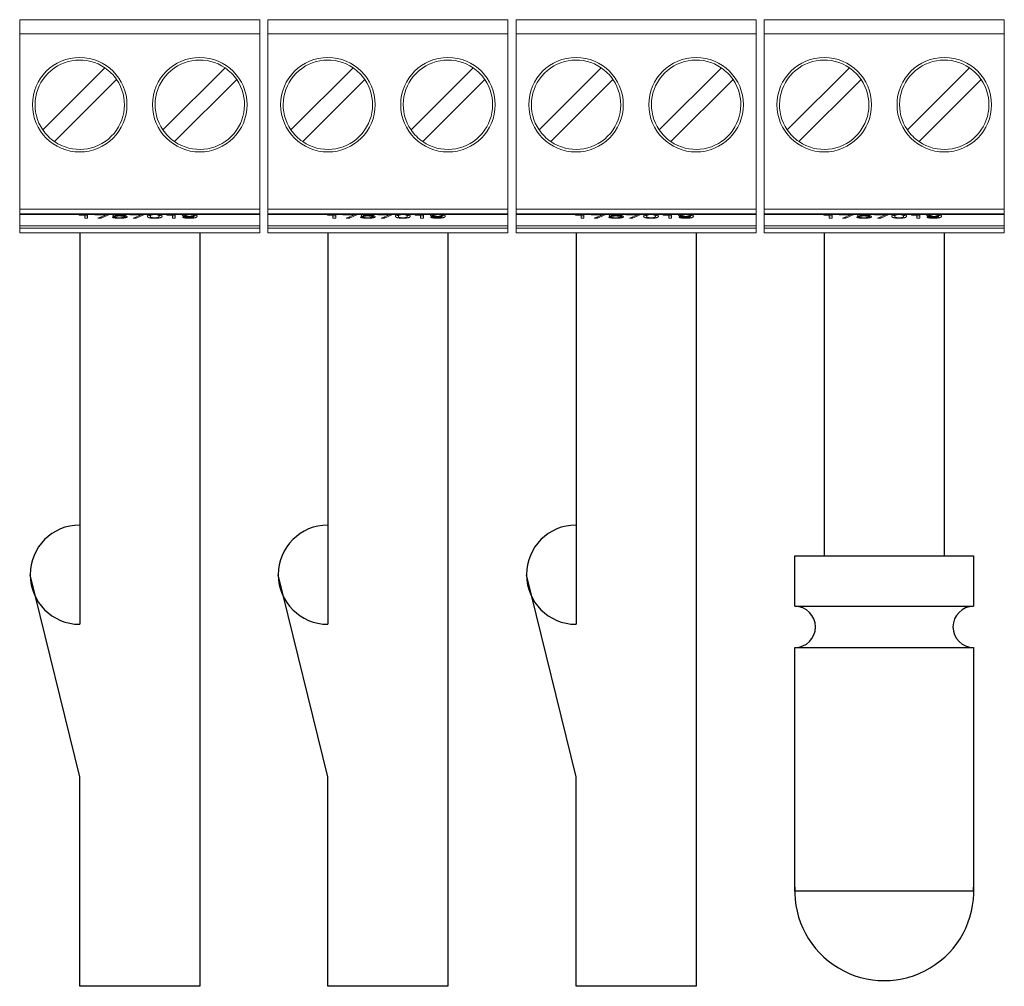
# Model space of a CAD drawing. Header units: millimetres. Extents: x -118 to 1430, y 370 to 641.
# Drawn here: x 914.77 to 956.43, y 422.08 to 463 of the extents above; entities that cross this region are included whole.
import ezdxf

# ---------------------------------------------------------------- set-up
doc = ezdxf.new("R2010")
doc.units = ezdxf.units.MM
doc.layers.add('TANGENT EDGES', color=7, linetype='Continuous', lineweight=0)
doc.layers.add('VISIBLE', color=7, linetype='Continuous', lineweight=0)

msp = doc.modelspace()

# ---------------------------------------------------------------- linework, layer by layer
for p, q in [((917.315, 453.97), (917.315, 437.406)), ((922.395, 453.97), (922.395, 422.078)), ((927.815, 453.97), (927.815, 437.406)), ((932.895, 453.97), (932.895, 422.078)), ((938.315, 453.97), (938.315, 437.406)), ((943.395, 453.97), (943.395, 422.078)), ((948.815, 453.97), (948.815, 440.305)), ((953.895, 453.97), (953.895, 440.305)), ((947.573, 438.167), (947.573, 440.305)), ((947.573, 440.305), (955.137, 440.305)), ((955.137, 440.305), (955.137, 438.167)), ((917.315, 430.951), (915.216, 439.505)), ((927.815, 430.951), (925.716, 439.505)), ((938.315, 430.951), (936.216, 439.505)), ((947.573, 438.167), (955.137, 438.167)), ((947.573, 426.106), (947.573, 436.418)), ((947.573, 436.418), (955.137, 436.418)), ((955.137, 436.418), (955.137, 426.106)), ((917.315, 422.078), (917.315, 430.951)), ((927.815, 422.078), (927.815, 430.951)), ((938.315, 422.078), (938.315, 430.951)), ((955.137, 426.106), (947.573, 426.106)), ((922.395, 422.078), (917.315, 422.078)), ((932.895, 422.078), (927.815, 422.078)), ((943.395, 422.078), (938.315, 422.078))]:
    msp.add_line(p, q)
for centre, radius, start, end in [((917.315, 439.505), 2.099, 90, 270), ((927.815, 439.505), 2.099, 90, 270), ((938.315, 439.505), 2.099, 90, 270), ((947.573, 437.292), 0.874, 270, 90), ((955.137, 437.292), 0.874, 90, 270), ((951.355, 426.106), 3.786, 177.4562, 2.5438)]:
    msp.add_arc(centre, radius, start, end)
at = {"layer": 'TANGENT EDGES'}
for p, q in [((924.935, 462.4), (914.775, 462.4)), ((935.435, 462.4), (925.275, 462.4)), ((945.935, 462.4), (935.775, 462.4)), ((956.435, 462.4), (946.275, 462.4)), ((914.775, 454.974), (924.935, 454.974)), ((925.275, 454.974), (935.435, 454.974)), ((935.775, 454.974), (945.935, 454.974)), ((946.275, 454.974), (956.435, 454.974)), ((924.935, 454.774), (914.775, 454.774)), ((918.787, 454.608), (918.787, 454.643)), ((918.991, 454.691), (918.991, 454.709)), ((918.994, 454.596), (918.994, 454.613)), ((919.137, 454.681), (919.137, 454.705)), ((919.231, 454.613), (919.231, 454.695)), ((920.349, 454.736), (920.349, 454.75)), ((920.486, 454.596), (920.486, 454.613)), ((920.623, 454.736), (920.623, 454.75)), ((921.737, 454.673), (921.737, 454.75)), ((921.761, 454.607), (921.761, 454.637)), ((921.829, 454.74), (921.829, 454.75)), ((921.938, 454.657), (921.938, 454.674)), ((921.942, 454.596), (921.942, 454.613)), ((922.1, 454.736), (922.1, 454.75)), ((935.435, 454.774), (925.275, 454.774)), ((929.287, 454.608), (929.287, 454.643)), ((929.491, 454.691), (929.491, 454.709)), ((929.494, 454.596), (929.494, 454.613)), ((929.637, 454.681), (929.637, 454.705)), ((929.731, 454.613), (929.731, 454.695)), ((930.849, 454.736), (930.849, 454.75)), ((930.986, 454.596), (930.986, 454.613)), ((931.123, 454.736), (931.123, 454.75)), ((932.237, 454.673), (932.237, 454.75)), ((932.261, 454.607), (932.261, 454.637)), ((932.329, 454.74), (932.329, 454.75)), ((932.438, 454.657), (932.438, 454.674)), ((932.442, 454.596), (932.442, 454.613)), ((932.6, 454.736), (932.6, 454.75)), ((945.935, 454.774), (935.775, 454.774)), ((939.787, 454.608), (939.787, 454.643)), ((939.991, 454.691), (939.991, 454.709)), ((939.994, 454.596), (939.994, 454.613)), ((940.137, 454.681), (940.137, 454.705)), ((940.231, 454.613), (940.231, 454.695)), ((941.349, 454.736), (941.349, 454.75)), ((941.486, 454.596), (941.486, 454.613)), ((941.623, 454.736), (941.623, 454.75)), ((942.737, 454.673), (942.737, 454.75)), ((942.761, 454.607), (942.761, 454.637)), ((942.829, 454.74), (942.829, 454.75)), ((942.938, 454.657), (942.938, 454.674)), ((942.942, 454.596), (942.942, 454.613)), ((943.1, 454.736), (943.1, 454.75)), ((956.435, 454.774), (946.275, 454.774)), ((950.287, 454.608), (950.287, 454.643)), ((950.491, 454.691), (950.491, 454.709)), ((950.494, 454.596), (950.494, 454.613)), ((950.637, 454.681), (950.637, 454.705)), ((950.731, 454.613), (950.731, 454.695)), ((951.849, 454.736), (951.849, 454.75)), ((951.986, 454.596), (951.986, 454.613)), ((952.123, 454.736), (952.123, 454.75)), ((953.237, 454.673), (953.237, 454.75)), ((953.261, 454.607), (953.261, 454.637)), ((953.329, 454.74), (953.329, 454.75)), ((953.438, 454.657), (953.438, 454.674)), ((953.442, 454.596), (953.442, 454.613)), ((953.6, 454.736), (953.6, 454.75)), ((924.935, 454.17), (914.775, 454.17)), ((935.435, 454.17), (925.275, 454.17)), ((945.935, 454.17), (935.775, 454.17)), ((956.435, 454.17), (946.275, 454.17))]:
    msp.add_line(p, q, dxfattribs=at)
at = {"layer": 'VISIBLE'}
for p, q in [((914.775, 463), (924.935, 463)), ((914.775, 463), (914.775, 462.4)), ((924.935, 463), (924.935, 462.4)), ((925.275, 463), (935.435, 463)), ((925.275, 463), (925.275, 462.4)), ((935.435, 463), (935.435, 462.4)), ((935.775, 463), (945.935, 463)), ((935.775, 463), (935.775, 462.4)), ((945.935, 463), (945.935, 462.4)), ((946.275, 463), (956.435, 463)), ((946.275, 463), (946.275, 462.4)), ((956.435, 463), (956.435, 462.4)), ((914.775, 454.974), (914.775, 462.4)), ((924.935, 454.974), (924.935, 462.4)), ((925.275, 454.974), (925.275, 462.4)), ((935.435, 454.974), (935.435, 462.4)), ((935.775, 454.974), (935.775, 462.4)), ((945.935, 454.974), (945.935, 462.4)), ((946.275, 454.974), (946.275, 462.4)), ((956.435, 454.974), (956.435, 462.4)), ((915.753, 458.333), (918.382, 460.962)), ((923.462, 460.962), (920.833, 458.333)), ((926.253, 458.333), (928.882, 460.962)), ((933.962, 460.962), (931.333, 458.333)), ((936.753, 458.333), (939.382, 460.962)), ((944.462, 460.962), (941.833, 458.333)), ((947.253, 458.333), (949.882, 460.962)), ((954.962, 460.962), (952.333, 458.333)), ((918.877, 460.467), (916.248, 457.838)), ((921.328, 457.838), (923.957, 460.467)), ((929.377, 460.467), (926.748, 457.838)), ((931.828, 457.838), (934.457, 460.467)), ((939.877, 460.467), (937.248, 457.838)), ((942.328, 457.838), (944.957, 460.467)), ((950.377, 460.467), (947.748, 457.838)), ((952.828, 457.838), (955.457, 460.467)), ((914.775, 454.774), (914.775, 454.974)), ((924.935, 454.774), (924.935, 454.974)), ((925.275, 454.774), (925.275, 454.974)), ((935.435, 454.774), (935.435, 454.974)), ((935.775, 454.774), (935.775, 454.974)), ((945.935, 454.774), (945.935, 454.974)), ((946.275, 454.774), (946.275, 454.974)), ((956.435, 454.774), (956.435, 454.974)), ((914.775, 454.774), (914.775, 454.75)), ((914.775, 454.75), (924.935, 454.75)), ((914.775, 454.27), (914.775, 454.75)), ((917.296, 454.721), (917.296, 454.738)), ((917.526, 454.729), (917.526, 454.75)), ((917.526, 454.599), (917.526, 454.729)), ((917.526, 454.698), (917.648, 454.698)), ((917.648, 454.599), (917.526, 454.599)), ((917.648, 454.75), (917.648, 454.599)), ((917.954, 454.745), (917.954, 454.75)), ((918.443, 454.745), (917.954, 454.745)), ((918.087, 454.599), (918.443, 454.745)), ((918.224, 454.599), (918.087, 454.599)), ((918.572, 454.75), (918.224, 454.599)), ((918.224, 454.599), (918.224, 454.655)), ((918.443, 454.745), (918.443, 454.75)), ((918.572, 454.75), (918.572, 454.75)), ((918.688, 454.643), (918.815, 454.643)), ((918.722, 454.677), (918.756, 454.75)), ((918.819, 454.677), (918.722, 454.677)), ((918.819, 454.677), (918.819, 454.75)), ((918.846, 454.699), (918.846, 454.75)), ((918.867, 454.745), (918.846, 454.699)), ((918.867, 454.745), (918.867, 454.75)), ((919.274, 454.745), (918.867, 454.745)), ((919.193, 454.653), (919.193, 454.7)), ((919.274, 454.75), (919.274, 454.745)), ((919.437, 454.745), (919.437, 454.75)), ((919.927, 454.745), (919.437, 454.745)), ((919.571, 454.599), (919.927, 454.745)), ((919.708, 454.599), (919.571, 454.599)), ((920.055, 454.75), (919.708, 454.599)), ((919.708, 454.599), (919.708, 454.655)), ((919.927, 454.745), (919.927, 454.75)), ((920.055, 454.75), (920.055, 454.75)), ((920.302, 454.682), (920.302, 454.75)), ((920.67, 454.682), (920.67, 454.75)), ((921.005, 454.721), (921.005, 454.738)), ((921.234, 454.729), (921.234, 454.75)), ((921.234, 454.599), (921.234, 454.729)), ((921.234, 454.698), (921.357, 454.698)), ((921.357, 454.599), (921.234, 454.599)), ((921.357, 454.75), (921.357, 454.599)), ((921.671, 454.637), (921.797, 454.637)), ((921.782, 454.712), (921.782, 454.75)), ((922.156, 454.675), (922.156, 454.692)), ((922.157, 454.692), (922.157, 454.75)), ((922.18, 454.75), (922.194, 454.747)), ((924.935, 454.774), (924.935, 454.75)), ((924.935, 454.27), (924.935, 454.75)), ((925.275, 454.774), (925.275, 454.75)), ((925.275, 454.75), (935.435, 454.75)), ((925.275, 454.27), (925.275, 454.75)), ((927.796, 454.721), (927.796, 454.738)), ((928.026, 454.729), (928.026, 454.75)), ((928.026, 454.599), (928.026, 454.729)), ((928.026, 454.698), (928.148, 454.698)), ((928.148, 454.599), (928.026, 454.599)), ((928.148, 454.75), (928.148, 454.599)), ((928.454, 454.745), (928.454, 454.75)), ((928.943, 454.745), (928.454, 454.745)), ((928.587, 454.599), (928.943, 454.745)), ((928.724, 454.599), (928.587, 454.599)), ((929.072, 454.75), (928.724, 454.599)), ((928.724, 454.599), (928.724, 454.655)), ((928.943, 454.745), (928.943, 454.75)), ((929.072, 454.75), (929.072, 454.75)), ((929.188, 454.643), (929.315, 454.643)), ((929.222, 454.677), (929.256, 454.75)), ((929.319, 454.677), (929.222, 454.677)), ((929.319, 454.677), (929.319, 454.75)), ((929.346, 454.699), (929.346, 454.75)), ((929.367, 454.745), (929.346, 454.699)), ((929.367, 454.745), (929.367, 454.75)), ((929.774, 454.745), (929.367, 454.745)), ((929.693, 454.653), (929.693, 454.7)), ((929.774, 454.75), (929.774, 454.745)), ((929.937, 454.745), (929.937, 454.75)), ((930.427, 454.745), (929.937, 454.745)), ((930.071, 454.599), (930.427, 454.745)), ((930.208, 454.599), (930.071, 454.599)), ((930.555, 454.75), (930.208, 454.599)), ((930.208, 454.599), (930.208, 454.655)), ((930.427, 454.745), (930.427, 454.75)), ((930.555, 454.75), (930.555, 454.75)), ((930.802, 454.682), (930.802, 454.75)), ((931.17, 454.682), (931.17, 454.75)), ((931.505, 454.721), (931.505, 454.738)), ((931.734, 454.729), (931.734, 454.75)), ((931.734, 454.599), (931.734, 454.729)), ((931.734, 454.698), (931.857, 454.698)), ((931.857, 454.599), (931.734, 454.599)), ((931.857, 454.75), (931.857, 454.599)), ((932.171, 454.637), (932.297, 454.637)), ((932.282, 454.712), (932.282, 454.75)), ((932.656, 454.675), (932.656, 454.692)), ((932.657, 454.692), (932.657, 454.75)), ((932.68, 454.75), (932.694, 454.747)), ((935.435, 454.774), (935.435, 454.75)), ((935.435, 454.27), (935.435, 454.75)), ((935.775, 454.774), (935.775, 454.75)), ((935.775, 454.75), (945.935, 454.75)), ((935.775, 454.27), (935.775, 454.75)), ((938.296, 454.721), (938.296, 454.738)), ((938.526, 454.729), (938.526, 454.75)), ((938.526, 454.599), (938.526, 454.729)), ((938.526, 454.698), (938.648, 454.698)), ((938.648, 454.599), (938.526, 454.599)), ((938.648, 454.75), (938.648, 454.599)), ((938.954, 454.745), (938.954, 454.75)), ((939.443, 454.745), (938.954, 454.745)), ((939.087, 454.599), (939.443, 454.745)), ((939.224, 454.599), (939.087, 454.599)), ((939.572, 454.75), (939.224, 454.599)), ((939.224, 454.599), (939.224, 454.655)), ((939.443, 454.745), (939.443, 454.75)), ((939.572, 454.75), (939.572, 454.75)), ((939.688, 454.643), (939.815, 454.643)), ((939.722, 454.677), (939.756, 454.75)), ((939.819, 454.677), (939.722, 454.677)), ((939.819, 454.677), (939.819, 454.75)), ((939.846, 454.699), (939.846, 454.75)), ((939.867, 454.745), (939.846, 454.699)), ((939.867, 454.745), (939.867, 454.75)), ((940.274, 454.745), (939.867, 454.745)), ((940.193, 454.653), (940.193, 454.7)), ((940.274, 454.75), (940.274, 454.745)), ((940.437, 454.745), (940.437, 454.75)), ((940.927, 454.745), (940.437, 454.745)), ((940.571, 454.599), (940.927, 454.745)), ((940.708, 454.599), (940.571, 454.599)), ((941.055, 454.75), (940.708, 454.599)), ((940.708, 454.599), (940.708, 454.655)), ((940.927, 454.745), (940.927, 454.75)), ((941.055, 454.75), (941.055, 454.75)), ((941.302, 454.682), (941.302, 454.75)), ((941.67, 454.682), (941.67, 454.75)), ((942.005, 454.721), (942.005, 454.738)), ((942.234, 454.729), (942.234, 454.75)), ((942.234, 454.599), (942.234, 454.729)), ((942.234, 454.698), (942.357, 454.698)), ((942.357, 454.599), (942.234, 454.599)), ((942.357, 454.75), (942.357, 454.599)), ((942.671, 454.637), (942.797, 454.637)), ((942.782, 454.712), (942.782, 454.75)), ((943.156, 454.675), (943.156, 454.692)), ((943.157, 454.692), (943.157, 454.75)), ((943.18, 454.75), (943.194, 454.747)), ((945.935, 454.774), (945.935, 454.75)), ((945.935, 454.27), (945.935, 454.75)), ((946.275, 454.774), (946.275, 454.75)), ((946.275, 454.75), (956.435, 454.75)), ((946.275, 454.27), (946.275, 454.75)), ((948.796, 454.721), (948.796, 454.738)), ((949.026, 454.729), (949.026, 454.75)), ((949.026, 454.599), (949.026, 454.729)), ((949.026, 454.698), (949.148, 454.698)), ((949.148, 454.599), (949.026, 454.599)), ((949.148, 454.75), (949.148, 454.599)), ((949.454, 454.745), (949.454, 454.75)), ((949.943, 454.745), (949.454, 454.745)), ((949.587, 454.599), (949.943, 454.745)), ((949.724, 454.599), (949.587, 454.599)), ((950.072, 454.75), (949.724, 454.599)), ((949.724, 454.599), (949.724, 454.655)), ((949.943, 454.745), (949.943, 454.75)), ((950.072, 454.75), (950.072, 454.75)), ((950.188, 454.643), (950.315, 454.643)), ((950.222, 454.677), (950.256, 454.75)), ((950.319, 454.677), (950.222, 454.677)), ((950.319, 454.677), (950.319, 454.75)), ((950.346, 454.699), (950.346, 454.75)), ((950.367, 454.745), (950.346, 454.699)), ((950.367, 454.745), (950.367, 454.75)), ((950.774, 454.745), (950.367, 454.745)), ((950.693, 454.653), (950.693, 454.7)), ((950.774, 454.75), (950.774, 454.745)), ((950.937, 454.745), (950.937, 454.75)), ((951.427, 454.745), (950.937, 454.745)), ((951.071, 454.599), (951.427, 454.745)), ((951.208, 454.599), (951.071, 454.599)), ((951.555, 454.75), (951.208, 454.599)), ((951.208, 454.599), (951.208, 454.655)), ((951.427, 454.745), (951.427, 454.75)), ((951.555, 454.75), (951.555, 454.75)), ((951.802, 454.682), (951.802, 454.75)), ((952.17, 454.682), (952.17, 454.75)), ((952.505, 454.721), (952.505, 454.738)), ((952.734, 454.729), (952.734, 454.75)), ((952.734, 454.599), (952.734, 454.729)), ((952.734, 454.698), (952.857, 454.698)), ((952.857, 454.599), (952.734, 454.599)), ((952.857, 454.75), (952.857, 454.599)), ((953.171, 454.637), (953.297, 454.637)), ((953.282, 454.712), (953.282, 454.75)), ((953.656, 454.675), (953.656, 454.692)), ((953.657, 454.692), (953.657, 454.75)), ((953.68, 454.75), (953.694, 454.747)), ((956.435, 454.774), (956.435, 454.75)), ((956.435, 454.27), (956.435, 454.75)), ((914.775, 454.27), (914.775, 454.17)), ((924.935, 454.27), (914.775, 454.27)), ((914.775, 454.17), (914.775, 453.97)), ((924.935, 454.27), (924.935, 454.17)), ((924.935, 454.17), (924.935, 453.97)), ((925.275, 454.27), (925.275, 454.17)), ((935.435, 454.27), (925.275, 454.27)), ((925.275, 454.17), (925.275, 453.97)), ((935.435, 454.27), (935.435, 454.17)), ((935.435, 454.17), (935.435, 453.97)), ((935.775, 454.27), (935.775, 454.17)), ((945.935, 454.27), (935.775, 454.27)), ((935.775, 454.17), (935.775, 453.97)), ((945.935, 454.27), (945.935, 454.17)), ((945.935, 454.17), (945.935, 453.97)), ((946.275, 454.27), (946.275, 454.17)), ((956.435, 454.27), (946.275, 454.27)), ((946.275, 454.17), (946.275, 453.97)), ((956.435, 454.27), (956.435, 454.17)), ((956.435, 454.17), (956.435, 453.97)), ((924.935, 453.97), (914.775, 453.97)), ((935.435, 453.97), (925.275, 453.97)), ((945.935, 453.97), (935.775, 453.97)), ((956.435, 453.97), (946.275, 453.97))]:
    msp.add_line(p, q, dxfattribs=at)
for centre, radius, start, end in [((917.315, 459.4), 2, 90, 270), ((917.315, 459.4), 1.891, 55.6635, 135), ((917.315, 459.4), 2, 270, 90), ((922.395, 459.4), 2, 90, 270), ((922.395, 459.4), 1.891, 55.6635, 135), ((922.395, 459.4), 2, 270, 90), ((927.815, 459.4), 2, 90, 270), ((927.815, 459.4), 1.891, 55.6635, 135), ((927.815, 459.4), 2, 270, 90), ((932.895, 459.4), 2, 90, 270), ((932.895, 459.4), 1.891, 55.6635, 135), ((932.895, 459.4), 2, 270, 90), ((938.315, 459.4), 2, 90, 270), ((938.315, 459.4), 1.891, 55.6635, 135), ((938.315, 459.4), 2, 270, 90), ((943.395, 459.4), 2, 90, 270), ((943.395, 459.4), 1.891, 55.6635, 135), ((943.395, 459.4), 2, 270, 90), ((948.815, 459.4), 2, 90, 270), ((948.815, 459.4), 1.891, 55.6635, 135), ((948.815, 459.4), 2, 270, 90), ((953.895, 459.4), 2, 90, 270), ((953.895, 459.4), 1.891, 55.6635, 135), ((953.895, 459.4), 2, 270, 90), ((917.315, 459.4), 1.891, 34.3365, 55.6635), ((922.395, 459.4), 1.891, 34.3365, 55.6635), ((927.815, 459.4), 1.891, 34.3365, 55.6635), ((932.895, 459.4), 1.891, 34.3365, 55.6635), ((938.315, 459.4), 1.891, 34.3365, 55.6635), ((943.395, 459.4), 1.891, 34.3365, 55.6635), ((948.815, 459.4), 1.891, 34.3365, 55.6635), ((953.895, 459.4), 1.891, 34.3365, 55.6635), ((917.315, 459.4), 1.891, 135, 214.3365), ((917.315, 459.4), 1.891, 315, 34.3365), ((922.395, 459.4), 1.891, 135, 214.3365), ((922.395, 459.4), 1.891, 315, 34.3365), ((927.815, 459.4), 1.891, 135, 214.3365), ((927.815, 459.4), 1.891, 315, 34.3365), ((932.895, 459.4), 1.891, 135, 214.3365), ((932.895, 459.4), 1.891, 315, 34.3365), ((938.315, 459.4), 1.891, 135, 214.3365), ((938.315, 459.4), 1.891, 315, 34.3365), ((943.395, 459.4), 1.891, 135, 214.3365), ((943.395, 459.4), 1.891, 315, 34.3365), ((948.815, 459.4), 1.891, 135, 214.3365), ((948.815, 459.4), 1.891, 315, 34.3365), ((953.895, 459.4), 1.891, 135, 214.3365), ((953.895, 459.4), 1.891, 315, 34.3365), ((917.315, 459.4), 1.891, 214.3365, 235.6635), ((922.395, 459.4), 1.891, 214.3365, 235.6635), ((927.815, 459.4), 1.891, 214.3365, 235.6635), ((932.895, 459.4), 1.891, 214.3365, 235.6635), ((938.315, 459.4), 1.891, 214.3365, 235.6635), ((943.395, 459.4), 1.891, 214.3365, 235.6635), ((948.815, 459.4), 1.891, 214.3365, 235.6635), ((953.895, 459.4), 1.891, 214.3365, 235.6635), ((917.315, 459.4), 1.891, 235.6635, 315), ((922.395, 459.4), 1.891, 235.6635, 315), ((927.815, 459.4), 1.891, 235.6635, 315), ((932.895, 459.4), 1.891, 235.6635, 315), ((938.315, 459.4), 1.891, 235.6635, 315), ((943.395, 459.4), 1.891, 235.6635, 315), ((948.815, 459.4), 1.891, 235.6635, 315), ((953.895, 459.4), 1.891, 235.6635, 315)]:
    msp.add_arc(centre, radius, start, end, dxfattribs=at)
for points in [[(917.296, 454.738), (917.441, 454.738), (917.506, 454.75)], [(917.526, 454.729), (917.451, 454.721), (917.296, 454.721)], [(918.787, 454.608), (918.701, 454.62), (918.688, 454.643)], [(918.994, 454.596), (918.873, 454.596), (918.787, 454.608)], [(918.815, 454.643), (918.825, 454.628), (918.875, 454.62)], [(918.991, 454.691), (918.889, 454.691), (918.819, 454.677)], [(918.846, 454.699), (918.917, 454.709), (919.024, 454.709)], [(918.875, 454.62), (918.925, 454.613), (918.994, 454.613)], [(919.137, 454.681), (919.081, 454.691), (918.991, 454.691)], [(918.994, 454.613), (919.083, 454.613), (919.138, 454.625)], [(919.231, 454.613), (919.142, 454.596), (918.994, 454.596)], [(919.024, 454.709), (919.143, 454.709), (919.231, 454.694)], [(919.193, 454.653), (919.193, 454.671), (919.137, 454.681)], [(919.138, 454.625), (919.193, 454.636), (919.193, 454.653)], [(919.231, 454.694), (919.32, 454.68), (919.32, 454.655)], [(919.32, 454.655), (919.32, 454.63), (919.231, 454.613)], [(920.175, 454.682), (920.175, 454.729), (920.268, 454.75)], [(920.486, 454.596), (920.175, 454.596), (920.175, 454.682)], [(920.302, 454.706), (920.244, 454.715), (920.213, 454.731)], [(920.349, 454.736), (920.302, 454.72), (920.302, 454.682)], [(920.302, 454.682), (920.302, 454.643), (920.349, 454.628)], [(920.446, 454.75), (920.385, 454.747), (920.349, 454.736)], [(920.349, 454.628), (920.396, 454.613), (920.486, 454.613)], [(920.797, 454.682), (920.797, 454.596), (920.486, 454.596)], [(920.486, 454.613), (920.576, 454.613), (920.623, 454.628)], [(920.623, 454.736), (920.587, 454.747), (920.526, 454.75)], [(920.67, 454.682), (920.67, 454.72), (920.623, 454.736)], [(920.623, 454.628), (920.67, 454.643), (920.67, 454.682)], [(920.759, 454.731), (920.728, 454.715), (920.67, 454.706)], [(920.703, 454.75), (920.797, 454.729), (920.797, 454.682)], [(921.005, 454.738), (921.149, 454.738), (921.215, 454.75)], [(921.234, 454.729), (921.16, 454.721), (921.005, 454.721)], [(921.655, 454.711), (921.655, 454.734), (921.731, 454.75)], [(921.737, 454.673), (921.655, 454.688), (921.655, 454.711)], [(921.761, 454.607), (921.686, 454.617), (921.671, 454.637)], [(921.938, 454.657), (921.819, 454.657), (921.737, 454.673)], [(921.942, 454.596), (921.835, 454.596), (921.761, 454.607)], [(921.829, 454.74), (921.782, 454.729), (921.782, 454.712)], [(921.782, 454.712), (921.782, 454.695), (921.83, 454.685)], [(921.797, 454.637), (921.813, 454.613), (921.95, 454.613)], [(921.914, 454.75), (921.863, 454.748), (921.829, 454.74)], [(921.83, 454.685), (921.878, 454.674), (921.96, 454.674)], [(922.156, 454.675), (922.061, 454.657), (921.938, 454.657)], [(922.28, 454.687), (922.28, 454.596), (921.942, 454.596)], [(921.95, 454.613), (922.037, 454.613), (922.091, 454.629)], [(921.96, 454.674), (922.061, 454.674), (922.157, 454.692)], [(922.1, 454.736), (922.059, 454.747), (921.997, 454.75)], [(922.091, 454.629), (922.145, 454.645), (922.156, 454.675)], [(922.157, 454.692), (922.155, 454.721), (922.1, 454.736)], [(922.238, 454.733), (922.208, 454.718), (922.157, 454.709)], [(922.194, 454.747), (922.28, 454.726), (922.28, 454.687)], [(927.796, 454.738), (927.941, 454.738), (928.006, 454.75)], [(928.026, 454.729), (927.951, 454.721), (927.796, 454.721)], [(929.287, 454.608), (929.201, 454.62), (929.188, 454.643)], [(929.494, 454.596), (929.373, 454.596), (929.287, 454.608)], [(929.315, 454.643), (929.325, 454.628), (929.375, 454.62)], [(929.491, 454.691), (929.389, 454.691), (929.319, 454.677)], [(929.346, 454.699), (929.417, 454.709), (929.524, 454.709)], [(929.375, 454.62), (929.425, 454.613), (929.494, 454.613)], [(929.637, 454.681), (929.581, 454.691), (929.491, 454.691)], [(929.494, 454.613), (929.583, 454.613), (929.638, 454.625)], [(929.731, 454.613), (929.642, 454.596), (929.494, 454.596)], [(929.524, 454.709), (929.643, 454.709), (929.731, 454.694)], [(929.693, 454.653), (929.693, 454.671), (929.637, 454.681)], [(929.638, 454.625), (929.693, 454.636), (929.693, 454.653)], [(929.731, 454.694), (929.82, 454.68), (929.82, 454.655)], [(929.82, 454.655), (929.82, 454.63), (929.731, 454.613)], [(930.675, 454.682), (930.675, 454.729), (930.768, 454.75)], [(930.986, 454.596), (930.675, 454.596), (930.675, 454.682)], [(930.802, 454.706), (930.744, 454.715), (930.713, 454.731)], [(930.849, 454.736), (930.802, 454.72), (930.802, 454.682)], [(930.802, 454.682), (930.802, 454.643), (930.849, 454.628)], [(930.946, 454.75), (930.885, 454.747), (930.849, 454.736)], [(930.849, 454.628), (930.896, 454.613), (930.986, 454.613)], [(931.297, 454.682), (931.297, 454.596), (930.986, 454.596)], [(930.986, 454.613), (931.076, 454.613), (931.123, 454.628)], [(931.123, 454.736), (931.087, 454.747), (931.026, 454.75)], [(931.17, 454.682), (931.17, 454.72), (931.123, 454.736)], [(931.123, 454.628), (931.17, 454.643), (931.17, 454.682)], [(931.259, 454.731), (931.228, 454.715), (931.17, 454.706)], [(931.203, 454.75), (931.297, 454.729), (931.297, 454.682)], [(931.505, 454.738), (931.649, 454.738), (931.715, 454.75)], [(931.734, 454.729), (931.66, 454.721), (931.505, 454.721)], [(932.155, 454.711), (932.155, 454.734), (932.231, 454.75)], [(932.237, 454.673), (932.155, 454.688), (932.155, 454.711)], [(932.261, 454.607), (932.186, 454.617), (932.171, 454.637)], [(932.438, 454.657), (932.319, 454.657), (932.237, 454.673)], [(932.442, 454.596), (932.335, 454.596), (932.261, 454.607)], [(932.329, 454.74), (932.282, 454.729), (932.282, 454.712)], [(932.282, 454.712), (932.282, 454.695), (932.33, 454.685)], [(932.297, 454.637), (932.313, 454.613), (932.45, 454.613)], [(932.414, 454.75), (932.363, 454.748), (932.329, 454.74)], [(932.33, 454.685), (932.378, 454.674), (932.46, 454.674)], [(932.656, 454.675), (932.561, 454.657), (932.438, 454.657)], [(932.78, 454.687), (932.78, 454.596), (932.442, 454.596)], [(932.45, 454.613), (932.537, 454.613), (932.591, 454.629)], [(932.46, 454.674), (932.561, 454.674), (932.657, 454.692)], [(932.6, 454.736), (932.559, 454.747), (932.497, 454.75)], [(932.591, 454.629), (932.645, 454.645), (932.656, 454.675)], [(932.657, 454.692), (932.655, 454.721), (932.6, 454.736)], [(932.738, 454.733), (932.708, 454.718), (932.657, 454.709)], [(932.694, 454.747), (932.78, 454.726), (932.78, 454.687)], [(938.296, 454.738), (938.441, 454.738), (938.506, 454.75)], [(938.526, 454.729), (938.451, 454.721), (938.296, 454.721)], [(939.787, 454.608), (939.701, 454.62), (939.688, 454.643)], [(939.994, 454.596), (939.873, 454.596), (939.787, 454.608)], [(939.815, 454.643), (939.825, 454.628), (939.875, 454.62)], [(939.991, 454.691), (939.889, 454.691), (939.819, 454.677)], [(939.846, 454.699), (939.917, 454.709), (940.024, 454.709)], [(939.875, 454.62), (939.925, 454.613), (939.994, 454.613)], [(940.137, 454.681), (940.081, 454.691), (939.991, 454.691)], [(939.994, 454.613), (940.083, 454.613), (940.138, 454.625)], [(940.231, 454.613), (940.142, 454.596), (939.994, 454.596)], [(940.024, 454.709), (940.143, 454.709), (940.231, 454.694)], [(940.193, 454.653), (940.193, 454.671), (940.137, 454.681)], [(940.138, 454.625), (940.193, 454.636), (940.193, 454.653)], [(940.231, 454.694), (940.32, 454.68), (940.32, 454.655)], [(940.32, 454.655), (940.32, 454.63), (940.231, 454.613)], [(941.175, 454.682), (941.175, 454.729), (941.268, 454.75)], [(941.486, 454.596), (941.175, 454.596), (941.175, 454.682)], [(941.302, 454.706), (941.244, 454.715), (941.213, 454.731)], [(941.349, 454.736), (941.302, 454.72), (941.302, 454.682)], [(941.302, 454.682), (941.302, 454.643), (941.349, 454.628)], [(941.446, 454.75), (941.385, 454.747), (941.349, 454.736)], [(941.349, 454.628), (941.396, 454.613), (941.486, 454.613)], [(941.797, 454.682), (941.797, 454.596), (941.486, 454.596)], [(941.486, 454.613), (941.576, 454.613), (941.623, 454.628)], [(941.623, 454.736), (941.587, 454.747), (941.526, 454.75)], [(941.67, 454.682), (941.67, 454.72), (941.623, 454.736)], [(941.623, 454.628), (941.67, 454.643), (941.67, 454.682)], [(941.759, 454.731), (941.728, 454.715), (941.67, 454.706)], [(941.703, 454.75), (941.797, 454.729), (941.797, 454.682)], [(942.005, 454.738), (942.149, 454.738), (942.215, 454.75)], [(942.234, 454.729), (942.16, 454.721), (942.005, 454.721)], [(942.655, 454.711), (942.655, 454.734), (942.731, 454.75)], [(942.737, 454.673), (942.655, 454.688), (942.655, 454.711)], [(942.761, 454.607), (942.686, 454.617), (942.671, 454.637)], [(942.938, 454.657), (942.819, 454.657), (942.737, 454.673)], [(942.942, 454.596), (942.835, 454.596), (942.761, 454.607)], [(942.829, 454.74), (942.782, 454.729), (942.782, 454.712)], [(942.782, 454.712), (942.782, 454.695), (942.83, 454.685)], [(942.797, 454.637), (942.813, 454.613), (942.95, 454.613)], [(942.914, 454.75), (942.863, 454.748), (942.829, 454.74)], [(942.83, 454.685), (942.878, 454.674), (942.96, 454.674)], [(943.156, 454.675), (943.061, 454.657), (942.938, 454.657)], [(943.28, 454.687), (943.28, 454.596), (942.942, 454.596)], [(942.95, 454.613), (943.037, 454.613), (943.091, 454.629)], [(942.96, 454.674), (943.061, 454.674), (943.157, 454.692)], [(943.1, 454.736), (943.059, 454.747), (942.997, 454.75)], [(943.091, 454.629), (943.145, 454.645), (943.156, 454.675)], [(943.157, 454.692), (943.155, 454.721), (943.1, 454.736)], [(943.238, 454.733), (943.208, 454.718), (943.157, 454.709)], [(943.194, 454.747), (943.28, 454.726), (943.28, 454.687)], [(948.796, 454.738), (948.941, 454.738), (949.006, 454.75)], [(949.026, 454.729), (948.951, 454.721), (948.796, 454.721)], [(950.287, 454.608), (950.201, 454.62), (950.188, 454.643)], [(950.494, 454.596), (950.373, 454.596), (950.287, 454.608)], [(950.315, 454.643), (950.325, 454.628), (950.375, 454.62)], [(950.491, 454.691), (950.389, 454.691), (950.319, 454.677)], [(950.346, 454.699), (950.417, 454.709), (950.524, 454.709)], [(950.375, 454.62), (950.425, 454.613), (950.494, 454.613)], [(950.637, 454.681), (950.581, 454.691), (950.491, 454.691)], [(950.494, 454.613), (950.583, 454.613), (950.638, 454.625)], [(950.731, 454.613), (950.642, 454.596), (950.494, 454.596)], [(950.524, 454.709), (950.643, 454.709), (950.731, 454.694)], [(950.693, 454.653), (950.693, 454.671), (950.637, 454.681)], [(950.638, 454.625), (950.693, 454.636), (950.693, 454.653)], [(950.731, 454.694), (950.82, 454.68), (950.82, 454.655)], [(950.82, 454.655), (950.82, 454.63), (950.731, 454.613)], [(951.675, 454.682), (951.675, 454.729), (951.768, 454.75)], [(951.986, 454.596), (951.675, 454.596), (951.675, 454.682)], [(951.802, 454.706), (951.744, 454.715), (951.713, 454.731)], [(951.849, 454.736), (951.802, 454.72), (951.802, 454.682)], [(951.802, 454.682), (951.802, 454.643), (951.849, 454.628)], [(951.946, 454.75), (951.885, 454.747), (951.849, 454.736)], [(951.849, 454.628), (951.896, 454.613), (951.986, 454.613)], [(952.297, 454.682), (952.297, 454.596), (951.986, 454.596)], [(951.986, 454.613), (952.076, 454.613), (952.123, 454.628)], [(952.123, 454.736), (952.087, 454.747), (952.026, 454.75)], [(952.17, 454.682), (952.17, 454.72), (952.123, 454.736)], [(952.123, 454.628), (952.17, 454.643), (952.17, 454.682)], [(952.259, 454.731), (952.228, 454.715), (952.17, 454.706)], [(952.203, 454.75), (952.297, 454.729), (952.297, 454.682)], [(952.505, 454.738), (952.649, 454.738), (952.715, 454.75)], [(952.734, 454.729), (952.66, 454.721), (952.505, 454.721)], [(953.155, 454.711), (953.155, 454.734), (953.231, 454.75)], [(953.237, 454.673), (953.155, 454.688), (953.155, 454.711)], [(953.261, 454.607), (953.186, 454.617), (953.171, 454.637)], [(953.438, 454.657), (953.319, 454.657), (953.237, 454.673)], [(953.442, 454.596), (953.335, 454.596), (953.261, 454.607)], [(953.329, 454.74), (953.282, 454.729), (953.282, 454.712)], [(953.282, 454.712), (953.282, 454.695), (953.33, 454.685)], [(953.297, 454.637), (953.313, 454.613), (953.45, 454.613)], [(953.414, 454.75), (953.363, 454.748), (953.329, 454.74)], [(953.33, 454.685), (953.378, 454.674), (953.46, 454.674)], [(953.656, 454.675), (953.561, 454.657), (953.438, 454.657)], [(953.78, 454.687), (953.78, 454.596), (953.442, 454.596)], [(953.45, 454.613), (953.537, 454.613), (953.591, 454.629)], [(953.46, 454.674), (953.561, 454.674), (953.657, 454.692)], [(953.6, 454.736), (953.559, 454.747), (953.497, 454.75)], [(953.591, 454.629), (953.645, 454.645), (953.656, 454.675)], [(953.657, 454.692), (953.655, 454.721), (953.6, 454.736)], [(953.738, 454.733), (953.708, 454.718), (953.657, 454.709)], [(953.694, 454.747), (953.78, 454.726), (953.78, 454.687)]]:
    msp.add_open_spline(points, degree=2, dxfattribs=at)

doc.saveas('drawing.dxf')
